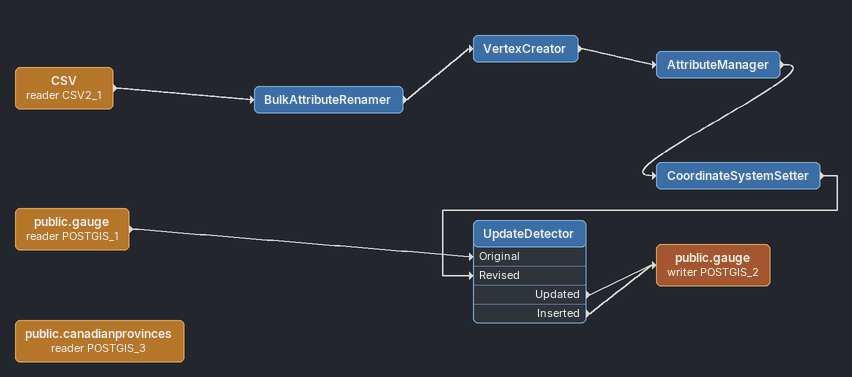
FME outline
CSV (reader CSV2_1)
    -> BulkAttributeRenamer
BulkAttributeRenamer
    -> VertexCreator
VertexCreator
    -> AttributeManager
AttributeManager
    -> CoordinateSystemSetter
CoordinateSystemSetter
    -> UpdateDetector [Revised]
public.gauge (reader POSTGIS_1)
    -> UpdateDetector [Original]
UpdateDetector
    Updated -> public.gauge (writer POSTGIS_2)
    Inserted -> public.gauge (writer POSTGIS_2)
public.gauge (writer POSTGIS_2)
public.canadianprovinces (reader POSTGIS_3)
